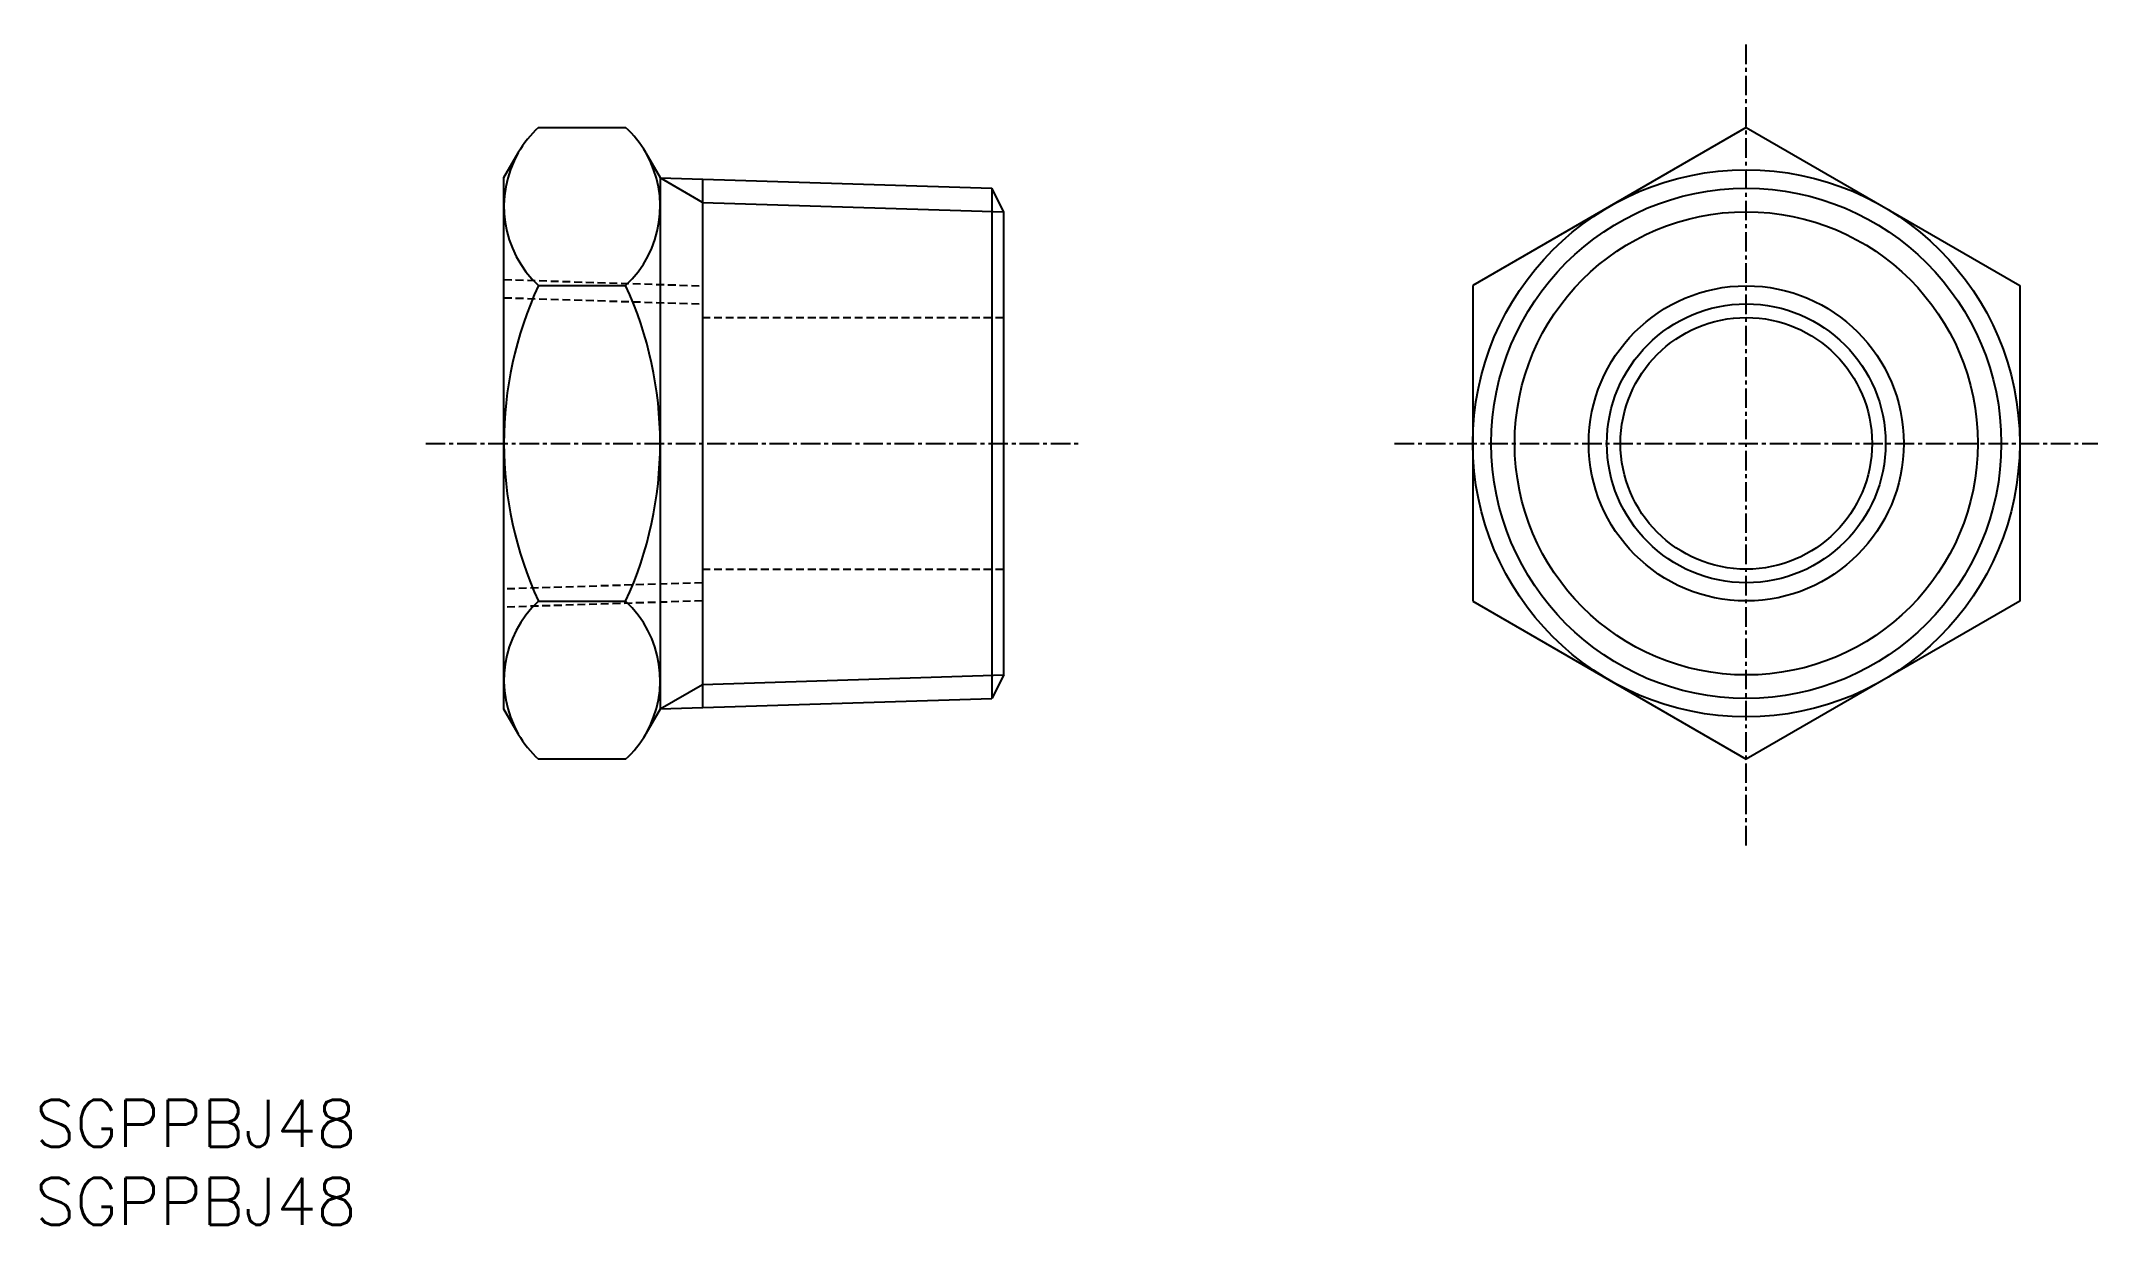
# Model space of a CAD drawing. Extents: x 0 to 132, y 0 to 76.
import ezdxf

# ---------------------------------------------------------------- set-up
doc = ezdxf.new("R2010")
doc.units = 0
doc.linetypes.add('CENTER', pattern=[2, 1.25, -0.25, 0.25, -0.25])
doc.linetypes.add('DASHED', pattern=[0.75, 0.5, -0.25])
doc.layers.get('0').update_dxf_attribs({"linetype": 'CONTINUOUS'})
doc.layers.add('CENTER', color=1, linetype='CENTER')
doc.styles.get("Standard").update_dxf_attribs({"font": 'txt.shx'})

# ---------------------------------------------------------------- blocks, each defined once
blk = doc.blocks.new('*U4')
at = {"color": 7, "linetype": 'CONTINUOUS'}
blk.add_text('SGPPBJ48', height=3, dxfattribs=at).set_placement((0, 0))
blk = doc.blocks.new('*U5')
at = {"color": 7, "linetype": 'CONTINUOUS'}
blk.add_text('SGPPBJ48', height=3, dxfattribs=at).set_placement((0, 5))

msp = doc.modelspace()

# ---------------------------------------------------------------- linework, layer by layer
at = {"color": 7, "linetype": 'CONTINUOUS'}
for p, q in [((32.21, 70.21), (37.79, 70.21)), ((109.5, 70.21), (92, 60.1)), ((109.5, 70.21), (127, 60.1)), ((30, 67), (30.92, 68.59)), ((39.08, 68.59), (40, 67)), ((30, 33), (30, 67)), ((40, 67), (40, 33)), ((40, 66.99), (61.22, 66.32)), ((42.71, 66.9), (42.71, 33.1)), ((62, 64.82), (61.22, 66.32)), ((61.22, 66.32), (61.22, 33.68)), ((62, 35.18), (62, 64.82)), ((32.21, 60.1), (37.79, 60.1)), ((92, 60.1), (92, 39.9)), ((127, 60.1), (127, 39.9)), ((32.21, 39.9), (37.79, 39.9)), ((92, 39.9), (109.5, 29.79)), ((127, 39.9), (109.5, 29.79)), ((62, 35.18), (61.22, 33.68)), ((30.92, 31.41), (30, 33)), ((40, 33), (39.08, 31.41)), ((40, 33.01), (61.22, 33.68)), ((37.79, 29.79), (32.21, 29.79))]:
    msp.add_line(p, q, dxfattribs=at)
at = {"color": 3, "linetype": 'CONTINUOUS'}
for p, q in [((42.71, 65.42), (40, 66.99)), ((42.71, 65.42), (62, 64.82)), ((40, 33.01), (42.71, 34.58)), ((42.71, 34.58), (62, 35.18))]:
    msp.add_line(p, q, dxfattribs=at)
at = {"color": 3, "linetype": 'DASHED'}
for p, q in [((30, 60.48), (42.7, 60.08)), ((30, 59.32), (42.7, 58.92)), ((42.7, 60.08), (42.7, 39.92)), ((42.7, 58.05), (62, 58.05)), ((42.7, 41.08), (30, 40.68)), ((42.7, 41.95), (62, 41.95)), ((42.7, 39.92), (30, 39.52))]:
    msp.add_line(p, q, dxfattribs=at)
at = {"color": 7, "linetype": 'CONTINUOUS'}
for radius in [17.5, 16.32, 8.92, 8.05]:
    msp.add_circle((109.5, 50), radius, dxfattribs=at)
at = {"color": 3, "linetype": 'CONTINUOUS'}
for radius in [14.82, 10.08]:
    msp.add_circle((109.5, 50), radius, dxfattribs=at)
at = {"color": 7, "linetype": 'CONTINUOUS'}
for centre, radius, start, end in [((36.88, 65.16), 6.88, 132.7344, 150), ((33.12, 65.16), 6.88, 30, 47.2656), ((36.88, 65.16), 6.88, 150, 227.2656), ((33.12, 65.16), 6.88, 312.7344, 30), ((54.2, 50), 24.2, 155.318, 204.682), ((15.8, 50), 24.2, 335.318, 24.682), ((36.88, 34.84), 6.88, 132.7344, 210), ((33.12, 34.84), 6.88, 330, 47.2656), ((36.88, 34.84), 6.88, 210, 227.2656), ((33.12, 34.84), 6.88, 312.7344, 330)]:
    msp.add_arc(centre, radius, start, end, dxfattribs=at)
at = {"layer": 'CENTER', "color": 1, "linetype": 'CENTER'}
for p, q in [((109.5, 24.27), (109.5, 75.73)), ((25, 50), (67, 50)), ((87, 50), (132, 50))]:
    msp.add_line(p, q, dxfattribs=at)

# ---------------------------------------------------------------- block references
at = {"color": 7, "linetype": 'CONTINUOUS'}
for name in ['*U5', '*U4']:
    msp.add_blockref(name, (0, 0), dxfattribs=at)

doc.saveas('drawing.dxf')
